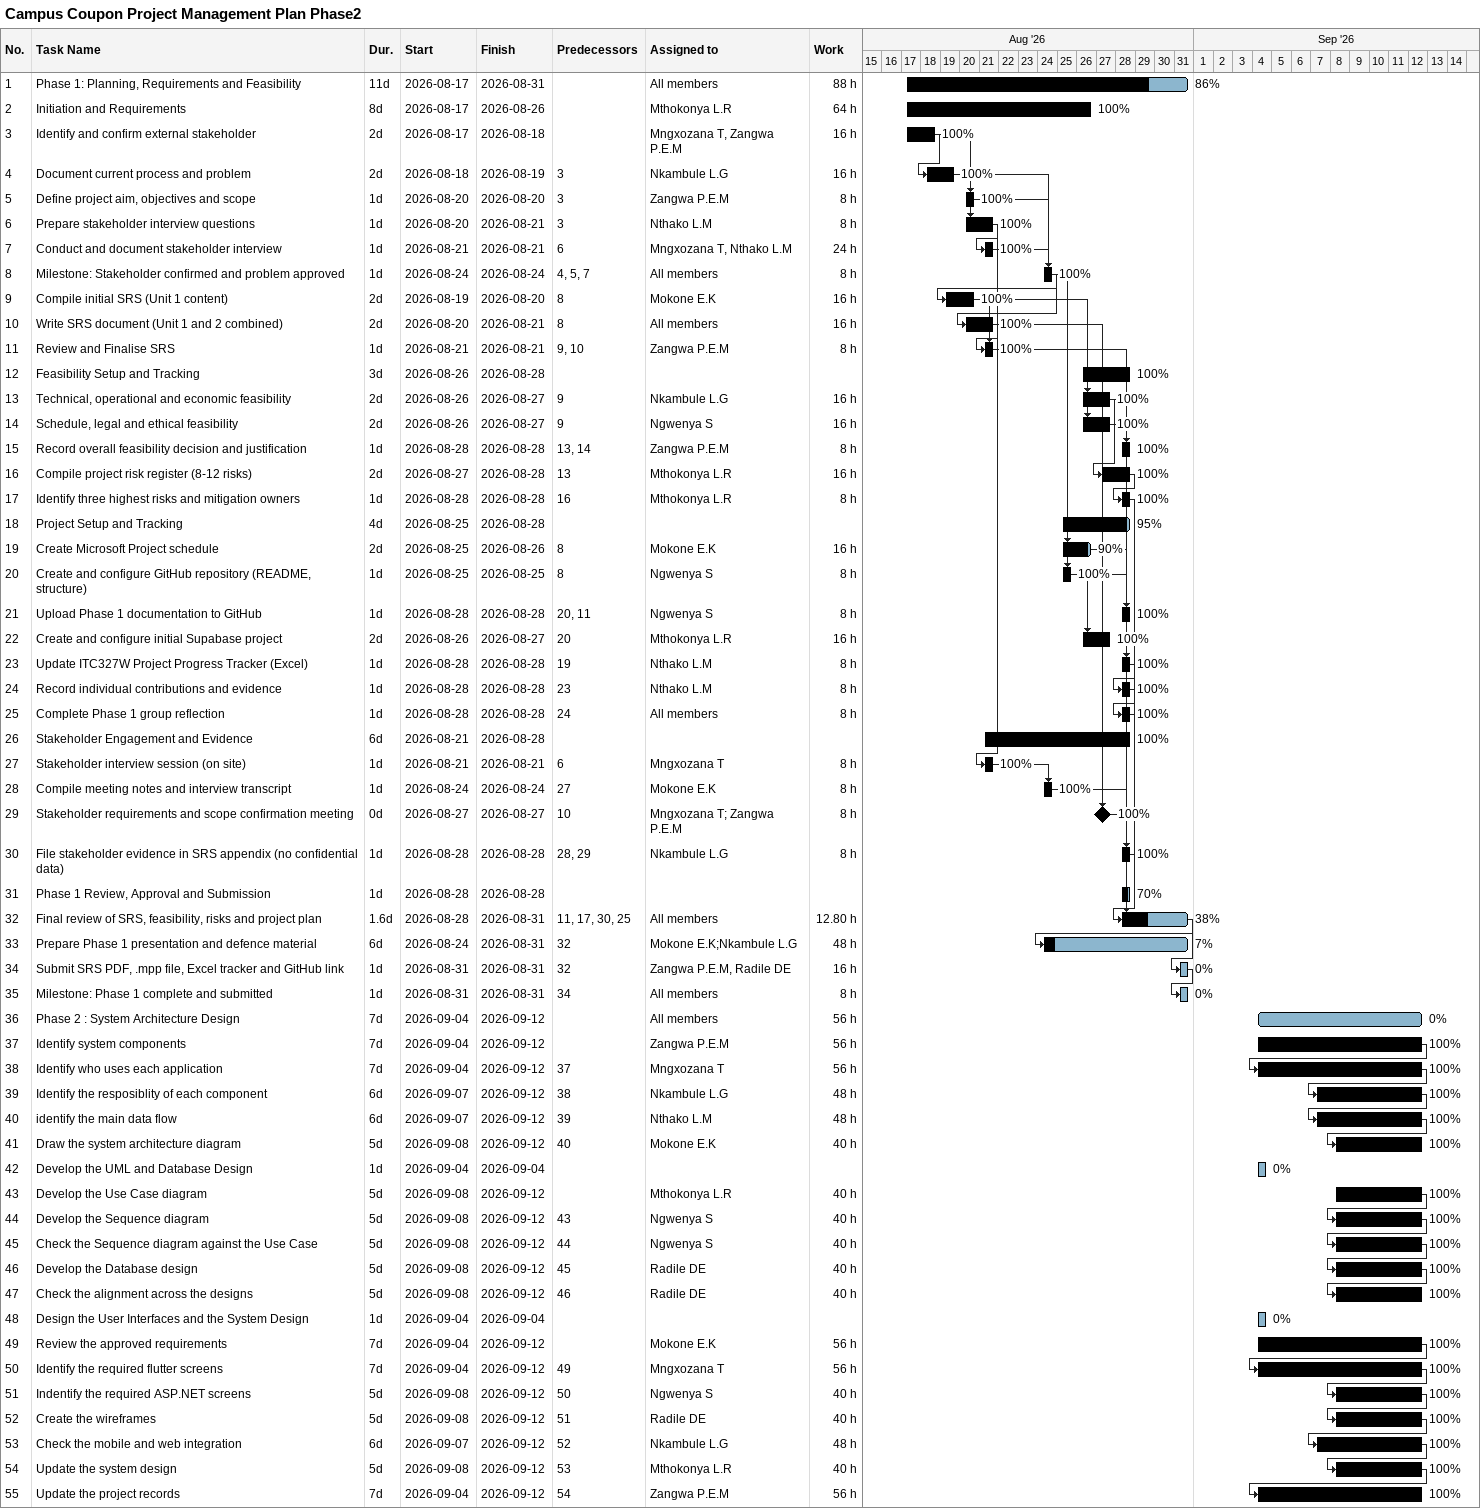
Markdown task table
Campus Coupon Project Management Plan Phase2

| ID | Task | Duration | Start | Finish | Predecessors | Resources | % complete | Work (h) |
|---|---|---|---|---|---|---|---|---|
| 1 | Phase 1: Planning, Requirements and Feasibility | 11d | 2026-08-17 | 2026-08-31 |  | All members | 86 | 88 |
| 2 | Initiation and Requirements | 8d | 2026-08-17 | 2026-08-26 |  | Mthokonya L.R | 100 | 64 |
| 3 | Identify and confirm external stakeholder | 2d | 2026-08-17 | 2026-08-18 |  | Mngxozana T, Zangwa P.E.M | 100 | 16 |
| 4 | Document current process and problem | 2d | 2026-08-18 | 2026-08-19 | 3 | Nkambule L.G | 100 | 16 |
| 5 | Define project aim, objectives and scope | 1d | 2026-08-20 | 2026-08-20 | 3 | Zangwa P.E.M | 100 | 8 |
| 6 | Prepare stakeholder interview questions | 1d | 2026-08-20 | 2026-08-21 | 3 | Nthako L.M | 100 | 8 |
| 7 | Conduct and document stakeholder interview | 1d | 2026-08-21 | 2026-08-21 | 6 | Mngxozana T, Nthako L.M | 100 | 24 |
| 8 | Milestone: Stakeholder confirmed and problem approved | 1d | 2026-08-24 | 2026-08-24 | 4, 5, 7 | All members | 100 | 8 |
| 9 | Compile initial SRS (Unit 1 content) | 2d | 2026-08-19 | 2026-08-20 | 8 | Mokone E.K | 100 | 16 |
| 10 | Write SRS document (Unit 1 and 2 combined) | 2d | 2026-08-20 | 2026-08-21 | 8 | All members | 100 | 16 |
| 11 | Review and Finalise SRS | 1d | 2026-08-21 | 2026-08-21 | 9, 10 | Zangwa P.E.M | 100 | 8 |
| 12 | Feasibility Setup and Tracking | 3d | 2026-08-26 | 2026-08-28 |  |  | 100 |  |
| 13 | Technical, operational and economic feasibility | 2d | 2026-08-26 | 2026-08-27 | 9 | Nkambule L.G | 100 | 16 |
| 14 | Schedule, legal and ethical feasibility | 2d | 2026-08-26 | 2026-08-27 | 9 | Ngwenya S | 100 | 16 |
| 15 | Record overall feasibility decision and justification | 1d | 2026-08-28 | 2026-08-28 | 13, 14 | Zangwa P.E.M | 100 | 8 |
| 16 | Compile project risk register (8-12 risks) | 2d | 2026-08-27 | 2026-08-28 | 13 | Mthokonya L.R | 100 | 16 |
| 17 | Identify three highest risks and mitigation owners | 1d | 2026-08-28 | 2026-08-28 | 16 | Mthokonya L.R | 100 | 8 |
| 18 | Project Setup and Tracking | 4d | 2026-08-25 | 2026-08-28 |  |  | 95 |  |
| 19 | Create Microsoft Project schedule | 2d | 2026-08-25 | 2026-08-26 | 8 | Mokone E.K | 90 | 16 |
| 20 | Create and configure GitHub repository (README, structure) | 1d | 2026-08-25 | 2026-08-25 | 8 | Ngwenya S | 100 | 8 |
| 21 | Upload Phase 1 documentation to GitHub | 1d | 2026-08-28 | 2026-08-28 | 20, 11 | Ngwenya S | 100 | 8 |
| 22 | Create and configure initial Supabase project | 2d | 2026-08-26 | 2026-08-27 | 20 | Mthokonya L.R | 100 | 16 |
| 23 | Update ITC327W Project Progress Tracker (Excel) | 1d | 2026-08-28 | 2026-08-28 | 19 | Nthako L.M | 100 | 8 |
| 24 | Record individual contributions and evidence | 1d | 2026-08-28 | 2026-08-28 | 23 | Nthako L.M | 100 | 8 |
| 25 | Complete Phase 1 group reflection | 1d | 2026-08-28 | 2026-08-28 | 24 | All members | 100 | 8 |
| 26 | Stakeholder Engagement and Evidence | 6d | 2026-08-21 | 2026-08-28 |  |  | 100 |  |
| 27 | Stakeholder interview session (on site) | 1d | 2026-08-21 | 2026-08-21 | 6 | Mngxozana T | 100 | 8 |
| 28 | Compile meeting notes and interview transcript | 1d | 2026-08-24 | 2026-08-24 | 27 | Mokone E.K | 100 | 8 |
| 29 | Stakeholder requirements and scope confirmation meeting | 0d | 2026-08-27 | 2026-08-27 | 10 | Mngxozana T; Zangwa P.E.M | 100 | 8 |
| 30 | File stakeholder evidence in SRS appendix (no confidential data) | 1d | 2026-08-28 | 2026-08-28 | 28, 29 | Nkambule L.G | 100 | 8 |
| 31 | Phase 1 Review, Approval and Submission | 1d | 2026-08-28 | 2026-08-28 |  |  | 70 |  |
| 32 | Final review of SRS, feasibility, risks and project plan | 1.6d | 2026-08-28 | 2026-08-31 | 11, 17, 30, 25 | All members | 38 | 12.80 |
| 33 | Prepare Phase 1 presentation and defence material | 6d | 2026-08-24 | 2026-08-31 | 32 | Mokone E.K;Nkambule L.G | 7 | 48 |
| 34 | Submit SRS PDF, .mpp file, Excel tracker and GitHub link | 1d | 2026-08-31 | 2026-08-31 | 32 | Zangwa P.E.M, Radile DE | 0 | 16 |
| 35 | Milestone: Phase 1 complete and submitted | 1d | 2026-08-31 | 2026-08-31 | 34 | All members | 0 | 8 |
| 36 | Phase 2 : System Architecture Design | 7d | 2026-09-04 | 2026-09-12 |  | All members | 0 | 56 |
| 37 | Identify system components | 7d | 2026-09-04 | 2026-09-12 |  | Zangwa P.E.M | 100 | 56 |
| 38 | Identify who uses each application | 7d | 2026-09-04 | 2026-09-12 | 37 | Mngxozana T | 100 | 56 |
| 39 | Identify the resposiblity of each component | 6d | 2026-09-07 | 2026-09-12 | 38 | Nkambule L.G | 100 | 48 |
| 40 | identify the main data flow | 6d | 2026-09-07 | 2026-09-12 | 39 | Nthako L.M | 100 | 48 |
| 41 | Draw the system architecture diagram | 5d | 2026-09-08 | 2026-09-12 | 40 | Mokone E.K | 100 | 40 |
| 42 | Develop the UML and Database Design | 1d | 2026-09-04 | 2026-09-04 |  |  | 0 |  |
| 43 | Develop the Use Case diagram | 5d | 2026-09-08 | 2026-09-12 |  | Mthokonya L.R | 100 | 40 |
| 44 | Develop the Sequence diagram | 5d | 2026-09-08 | 2026-09-12 | 43 | Ngwenya S | 100 | 40 |
| 45 | Check the Sequence diagram against the Use Case | 5d | 2026-09-08 | 2026-09-12 | 44 | Ngwenya S | 100 | 40 |
| 46 | Develop the Database design | 5d | 2026-09-08 | 2026-09-12 | 45 | Radile DE | 100 | 40 |
| 47 | Check the alignment across the designs | 5d | 2026-09-08 | 2026-09-12 | 46 | Radile DE | 100 | 40 |
| 48 | Design the User Interfaces and the System Design | 1d | 2026-09-04 | 2026-09-04 |  |  | 0 |  |
| 49 | Review the approved requirements | 7d | 2026-09-04 | 2026-09-12 |  | Mokone E.K | 100 | 56 |
| 50 | Identify the required flutter screens | 7d | 2026-09-04 | 2026-09-12 | 49 | Mngxozana T | 100 | 56 |
| 51 | Indentify the required ASP.NET screens | 5d | 2026-09-08 | 2026-09-12 | 50 | Ngwenya S | 100 | 40 |
| 52 | Create the wireframes | 5d | 2026-09-08 | 2026-09-12 | 51 | Radile DE | 100 | 40 |
| 53 | Check the mobile and web integration | 6d | 2026-09-07 | 2026-09-12 | 52 | Nkambule L.G | 100 | 48 |
| 54 | Update the system design | 5d | 2026-09-08 | 2026-09-12 | 53 | Mthokonya L.R | 100 | 40 |
| 55 | Update the project records | 7d | 2026-09-04 | 2026-09-12 | 54 | Zangwa P.E.M | 100 | 56 |
